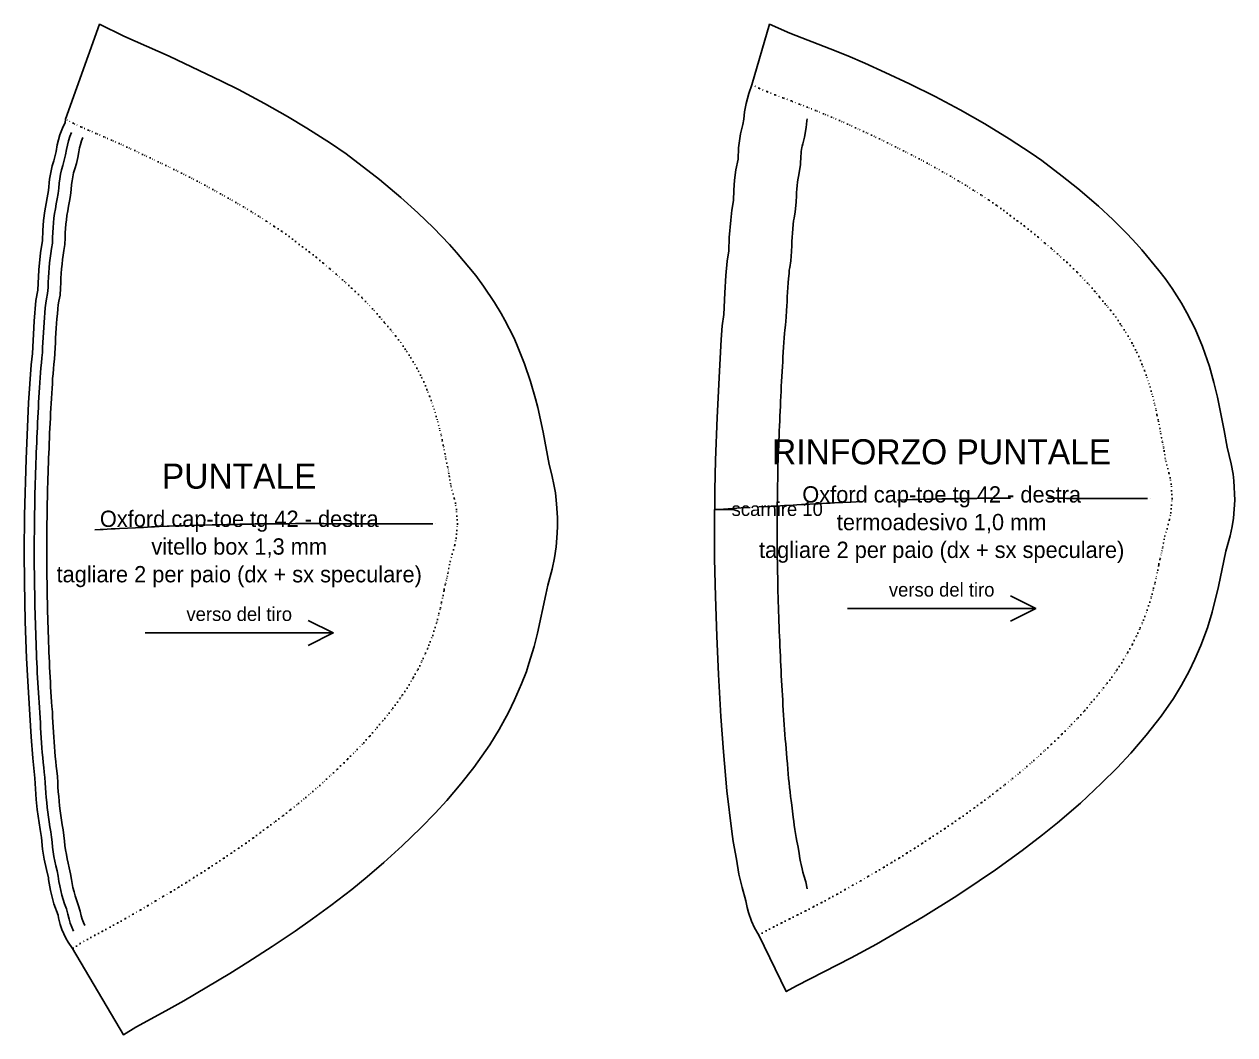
# Model space of a CAD drawing. Header units: millimetres. Extents: x -5 to 886, y -548 to 0.
# Drawn here: x 353.5 to 546.6, y -161.2 to 0 of the extents above; entities that cross this region are included whole.
import ezdxf
from ezdxf.enums import TextEntityAlignment as Align

# ---------------------------------------------------------------- set-up
doc = ezdxf.new("R2010")
doc.units = ezdxf.units.MM
for name, pattern in [('CENTER', [5.08, 3.175, -0.635, 0.635, -0.635]), ('DASHDOT', [3.556, 2.54, -0.508, 0, -0.508]), ('DASHED', [1.524, 1.27, -0.254]), ('DOT', [0.508, 0, -0.508])]:
    doc.linetypes.add(name, pattern=pattern)
for name, color, linetype in [('ASSE', 6, 'CENTER'), ('CUCITURA', 1, 'DASHED'), ('MONTAGGIO', 5, 'DOT'), ('SCARNITURA', 8, 'DASHDOT'), ('TACCHE', 7, 'CONTINUOUS'), ('TAGLIO', 7, 'CONTINUOUS'), ('TESTO', 7, 'CONTINUOUS')]:
    doc.layers.add(name, color=color, linetype=linetype)

msp = doc.modelspace()

# ---------------------------------------------------------------- linework, layer by layer
at = {"layer": 'ASSE'}
for points in [[(463.62, -77.42), (463.65, -77.42), (463.65, -77.42), (463.65, -77.42), (463.65, -77.42), (465.08, -77.33), (465.08, -77.33), (466.49, -77.25), (466.49, -77.25), (467.9, -77.17), (467.9, -77.17), (469.3, -77.09)], [(470.69, -77.01), (470.69, -77.01), (472.07, -76.94), (472.07, -76.94), (472.88, -76.89), (473.44, -76.86), (473.44, -76.86), (474.8, -76.78), (474.8, -76.78), (476.16, -76.71)], [(476.16, -76.71), (476.73, -76.68), (477.5, -76.63), (477.5, -76.63), (478.22, -76.59), (478.84, -76.56), (478.84, -76.56), (479.71, -76.51), (480.16, -76.49), (480.16, -76.49), (481.47, -76.42), (481.47, -76.42), (482.07, -76.39), (482.77, -76.35), (482.77, -76.35), (484.07, -76.29), (484.07, -76.29), (485.35, -76.22), (485.35, -76.22), (486.23, -76.18), (486.62, -76.16)], [(492.81, -75.92), (492.81, -75.92), (494.01, -75.88), (494.01, -75.88), (495.21, -75.84), (495.21, -75.84), (496, -75.82), (496.39, -75.81), (496.39, -75.81), (497.56, -75.78), (497.56, -75.78), (498.26, -75.76), (498.72, -75.75), (498.72, -75.75), (499.87, -75.73), (499.87, -75.73), (500.1, -75.72), (501, -75.7), (501, -75.7), (501.92, -75.69), (502.13, -75.68), (502.13, -75.68)], [(502.13, -75.68), (503.25, -75.66), (503.25, -75.66), (504.01, -75.65), (504.36, -75.65), (504.36, -75.65), (504.81, -75.64), (505.46, -75.63), (505.46, -75.63), (506.55, -75.62), (506.55, -75.62), (507.14, -75.61), (507.64, -75.61), (507.64, -75.61), (508.71, -75.6), (508.71, -75.6), (509.78, -75.6), (509.78, -75.6), (510.84, -75.59)], [(516.71, -75.61), (517.07, -75.61), (517.07, -75.61), (518.13, -75.62), (518.13, -75.62), (518.34, -75.62), (519.21, -75.62), (519.21, -75.62), (519.74, -75.63), (520.31, -75.63), (520.31, -75.63), (521.43, -75.64), (521.43, -75.64), (522.59, -75.64), (522.59, -75.64), (523.13, -75.65), (523.78, -75.65), (523.78, -75.65), (524.31, -75.65), (525.02, -75.65), (525.02, -75.65), (525.78, -75.65), (526.34, -75.66)], [(526.34, -75.66), (526.34, -75.66), (527.46, -75.65), (527.79, -75.65), (527.79, -75.65), (529.51, -75.65), (533.15, -75.64), (533.15, -75.64), (533.15, -75.64), (533.15, -75.64), (533.15, -75.64), (533.15, -75.64), (533.15, -75.64), (533.15, -75.64), (533.15, -75.64), (533.15, -75.64), (533.15, -75.64), (533.15, -75.64)], [(364.79, -80.66), (365.66, -80.62), (366.11, -80.59), (366.11, -80.59), (367.43, -80.52), (367.43, -80.52), (368.03, -80.49), (368.73, -80.45), (368.73, -80.45), (370.02, -80.38), (370.02, -80.38), (371.31, -80.32), (371.31, -80.32), (372.19, -80.28), (372.58, -80.26), (372.58, -80.26), (373.22, -80.23), (373.84, -80.2), (373.84, -80.2), (374.33, -80.18), (375.09, -80.14)], [(375.09, -80.14), (375.09, -80.14), (376.33, -80.09), (376.33, -80.09), (376.67, -80.08), (377.56, -80.04), (377.56, -80.04), (378.47, -80.01), (378.78, -80), (378.78, -80), (379.98, -79.96), (379.98, -79.96), (381.18, -79.93), (381.18, -79.93), (381.97, -79.9), (382.36, -79.89), (382.36, -79.89), (383.53, -79.86), (383.53, -79.86), (384.24, -79.84), (384.7, -79.83), (384.7, -79.83), (385.85, -79.8), (385.85, -79.8), (386.08, -79.8), (386.99, -79.78), (386.99, -79.78), (387.91, -79.76), (388.12, -79.76), (388.12, -79.76), (389.24, -79.74), (389.24, -79.74), (390, -79.73), (390.35, -79.72), (390.35, -79.72), (390.8, -79.71), (391.45, -79.71), (391.45, -79.71), (392.54, -79.69), (392.54, -79.69), (393.13, -79.69), (393.63, -79.68), (393.63, -79.68), (394.7, -79.67), (394.7, -79.67), (395.77, -79.67), (395.77, -79.67), (396.83, -79.66), (396.83, -79.66), (397.88, -79.66), (397.88, -79.66), (398.93, -79.66), (398.93, -79.66), (399.25, -79.66), (399.97, -79.66), (399.97, -79.66), (400.78, -79.66), (401, -79.66), (401, -79.66), (401.35, -79.66), (402.03, -79.67), (402.03, -79.67), (402.72, -79.67), (403.08, -79.67), (403.08, -79.67), (404.14, -79.68), (404.14, -79.68), (404.35, -79.68), (405.22, -79.68), (405.22, -79.68), (405.74, -79.69), (406.32, -79.69), (406.32, -79.69), (407.44, -79.69), (407.44, -79.69), (408.6, -79.7), (408.6, -79.7), (409.14, -79.7), (409.79, -79.7), (409.79, -79.7), (410.32, -79.7), (411.04, -79.7), (411.04, -79.7), (411.8, -79.7), (412.36, -79.7), (412.36, -79.7), (413.48, -79.7), (413.8, -79.7), (413.8, -79.7), (415.53, -79.69), (419.17, -79.68), (419.17, -79.68)]]:
    msp.add_lwpolyline(points, dxfattribs=at)
at = {"layer": 'CUCITURA'}
for points in [[(361.06, -17.28), (360.81, -17.93), (360.59, -18.61), (360.42, -19.28), (360.29, -20.01), (360.14, -20.84), (359.94, -21.7), (359.71, -22.52), (359.48, -23.23), (359.34, -23.93), (359.2, -24.66), (359.11, -25.36), (359.05, -26.16), (358.94, -27.02), (358.81, -27.87), (358.65, -28.67), (358.51, -29.43), (358.38, -30.19), (358.28, -30.94), (358.2, -31.69), (358.14, -32.44), (358.1, -33.2), (358.08, -34), (358.03, -34.92), (357.89, -35.78), (357.77, -36.55), (357.67, -37.31), (357.58, -38.08), (357.51, -38.85), (357.45, -39.61), (357.41, -40.39), (357.37, -41.17), (357.35, -41.99), (357.28, -42.93), (357.11, -43.8), (356.98, -44.5), (356.91, -45.23), (356.83, -46.02), (356.77, -46.81), (356.7, -47.59), (356.65, -48.38), (356.6, -49.17), (356.56, -49.96), (356.52, -50.75), (356.48, -51.55), (356.44, -52.38), (356.37, -53.23), (356.29, -54.04), (356.21, -54.81), (356.15, -55.59), (356.09, -56.38), (356.03, -57.18), (355.98, -57.97), (355.94, -58.76), (355.89, -59.56), (355.84, -60.36), (355.8, -61.15), (355.76, -61.95), (355.72, -62.75), (355.68, -63.55), (355.64, -64.34), (355.61, -65.14), (355.57, -65.94), (355.54, -66.74), (355.5, -67.54), (355.47, -68.34), (355.44, -69.14), (355.41, -69.94), (355.38, -70.73), (355.36, -71.53), (355.33, -72.33), (355.3, -73.13), (355.28, -73.92), (355.26, -74.72), (355.24, -75.52), (355.22, -76.32), (355.21, -77.12), (355.2, -77.92), (355.18, -78.71), (355.17, -79.51), (355.16, -80.31), (355.16, -81.11), (355.15, -81.9), (355.15, -82.7), (355.14, -83.5), (355.14, -84.3), (355.15, -85.09), (355.15, -85.9), (355.15, -86.7), (355.16, -87.49), (355.17, -88.29), (355.18, -89.09), (355.19, -89.88), (355.21, -90.68), (355.22, -91.48), (355.24, -92.28), (355.26, -93.08), (355.28, -93.88), (355.3, -94.67), (355.32, -95.47), (355.35, -96.27), (355.37, -97.07), (355.4, -97.87), (355.43, -98.67), (355.46, -99.47), (355.49, -100.26), (355.52, -101.06), (355.56, -101.85), (355.6, -102.65), (355.63, -103.45), (355.67, -104.25), (355.71, -105.04), (355.76, -105.84), (355.8, -106.63), (355.85, -107.43), (355.91, -108.21), (355.97, -109), (356.04, -109.82), (356.08, -110.65), (356.12, -111.45), (356.16, -112.23), (356.21, -113.04), (356.25, -113.83), (356.31, -114.62), (356.36, -115.41), (356.43, -116.19), (356.5, -116.98), (356.57, -117.77), (356.65, -118.55), (356.74, -119.33), (356.84, -120.18), (356.88, -121.03), (356.92, -121.81), (356.99, -122.59), (357.05, -123.37), (357.13, -124.15), (357.2, -124.93), (357.3, -125.7), (357.4, -126.48), (357.51, -127.25), (357.63, -128.02), (357.77, -128.82), (357.9, -129.67), (357.98, -130.5), (358.05, -131.25), (358.17, -132), (358.29, -132.76), (358.44, -133.51), (358.59, -134.26), (358.78, -135.02), (358.98, -135.88), (359.09, -136.73), (359.21, -137.45), (359.36, -138.17), (359.55, -138.91), (359.74, -139.63), (359.97, -140.32), (360.26, -141.09), (360.52, -141.96), (360.69, -142.74), (360.89, -143.4), (361.13, -144.05), (361.41, -144.68)], [(362.9, -18.07), (362.7, -18.6), (362.51, -19.17), (362.37, -19.71), (362.26, -20.36), (362.1, -21.25), (361.87, -22.2), (361.62, -23.09), (361.42, -23.73), (361.31, -24.32), (361.17, -24.98), (361.1, -25.57), (361.04, -26.36), (360.92, -27.3), (360.78, -28.22), (360.61, -29.04), (360.48, -29.77), (360.36, -30.49), (360.27, -31.19), (360.19, -31.87), (360.14, -32.57), (360.1, -33.27), (360.08, -34.08), (360.01, -35.14), (359.86, -36.1), (359.75, -36.83), (359.65, -37.55), (359.57, -38.29), (359.5, -39.02), (359.44, -39.75), (359.4, -40.49), (359.37, -41.24), (359.35, -42.08), (359.26, -43.2), (359.07, -44.18), (358.96, -44.78), (358.9, -45.42), (358.83, -46.2), (358.76, -46.98), (358.7, -47.74), (358.65, -48.51), (358.6, -49.29), (358.55, -50.06), (358.52, -50.84), (358.48, -51.64), (358.44, -52.51), (358.37, -53.42), (358.28, -54.24), (358.2, -54.99), (358.14, -55.75), (358.08, -56.53), (358.03, -57.31), (357.98, -58.09), (357.93, -58.87), (357.89, -59.68), (357.84, -60.48), (357.79, -61.26), (357.75, -62.05), (357.71, -62.85), (357.68, -63.64), (357.64, -64.43), (357.6, -65.23), (357.57, -66.03), (357.53, -66.83), (357.5, -67.62), (357.47, -68.42), (357.44, -69.22), (357.41, -70.01), (357.38, -70.8), (357.36, -71.59), (357.33, -72.4), (357.3, -73.19), (357.28, -73.97), (357.26, -74.77), (357.24, -75.57), (357.22, -76.36), (357.21, -77.15), (357.19, -77.95), (357.18, -78.74), (357.17, -79.53), (357.16, -80.33), (357.16, -81.12), (357.15, -81.92), (357.15, -82.71), (357.14, -83.51), (357.14, -84.29), (357.15, -85.08), (357.15, -85.89), (357.15, -86.68), (357.16, -87.47), (357.17, -88.27), (357.18, -89.06), (357.19, -89.85), (357.21, -90.64), (357.22, -91.44), (357.24, -92.24), (357.26, -93.04), (357.28, -93.82), (357.3, -94.62), (357.32, -95.41), (357.34, -96.21), (357.37, -97), (357.4, -97.79), (357.43, -98.6), (357.45, -99.39), (357.49, -100.18), (357.52, -100.97), (357.56, -101.76), (357.59, -102.56), (357.63, -103.36), (357.67, -104.15), (357.71, -104.93), (357.75, -105.72), (357.8, -106.51), (357.85, -107.3), (357.9, -108.07), (357.96, -108.83), (358.03, -109.68), (358.08, -110.55), (358.11, -111.35), (358.16, -112.12), (358.21, -112.92), (358.25, -113.7), (358.31, -114.47), (358.36, -115.25), (358.43, -116.02), (358.49, -116.81), (358.56, -117.58), (358.64, -118.33), (358.73, -119.1), (358.83, -120.02), (358.88, -120.93), (358.92, -121.67), (358.98, -122.43), (359.04, -123.19), (359.12, -123.95), (359.19, -124.7), (359.29, -125.45), (359.38, -126.21), (359.49, -126.95), (359.61, -127.69), (359.75, -128.5), (359.88, -129.43), (359.97, -130.31), (360.04, -130.99), (360.15, -131.69), (360.26, -132.42), (360.4, -133.11), (360.55, -133.82), (360.72, -134.55), (360.95, -135.53), (361.07, -136.44), (361.18, -137.08), (361.31, -137.72), (361.49, -138.4), (361.66, -139.06), (361.86, -139.65), (362.16, -140.46), (362.45, -141.46), (362.63, -142.24), (362.78, -142.77), (362.98, -143.28), (363.2, -143.78)]]:
    msp.add_lwpolyline(points, dxfattribs=at)
at = {"layer": 'MONTAGGIO'}
for points in [[(470.69, -145.3), (471.82, -144.64), (471.86, -144.61), (473.03, -144.01), (473.09, -143.98), (474.27, -143.38), (474.35, -143.34), (475.51, -142.75), (475.62, -142.7), (476.77, -142.11), (476.89, -142.05), (478.04, -141.48), (478.17, -141.41), (479.32, -140.83), (479.45, -140.76), (480.58, -140.17), (480.72, -140.1), (481.84, -139.51), (481.98, -139.43), (483.08, -138.83), (483.24, -138.75), (484.31, -138.15), (484.48, -138.05), (485.52, -137.46), (485.71, -137.35), (486.74, -136.75), (486.95, -136.63), (487.97, -136.04), (488.18, -135.91), (489.23, -135.3), (489.42, -135.19), (490.48, -134.57), (490.66, -134.46), (491.73, -133.82), (491.89, -133.71), (492.97, -133.06), (493.13, -132.96), (494.21, -132.29), (494.36, -132.2), (495.44, -131.52), (495.57, -131.43), (496.67, -130.73), (496.79, -130.65), (497.88, -129.94), (498, -129.86), (499.08, -129.15), (499.2, -129.07), (500.29, -128.35), (500.4, -128.27), (501.48, -127.54), (501.58, -127.47), (502.67, -126.72), (502.76, -126.66), (503.85, -125.89), (503.93, -125.83), (505.03, -125.03), (505.09, -124.98), (506.22, -124.15), (506.25, -124.13), (506.75, -123.76), (507.46, -123.21), (507.52, -123.17), (508.59, -122.35), (508.75, -122.24), (509.74, -121.47), (509.96, -121.3), (510.86, -120.58), (511.15, -120.34), (511.99, -119.66), (512.32, -119.37), (513.1, -118.73), (513.46, -118.41), (514.19, -117.77), (514.57, -117.43), (515.27, -116.81), (515.66, -116.44), (516.33, -115.82), (516.77, -115.41), (517.39, -114.83), (517.92, -114.34), (518.47, -113.81), (519.09, -113.21), (519.53, -112.78), (520.23, -112.06), (520.58, -111.71), (521.37, -110.88), (521.62, -110.62), (522.53, -109.63), (522.66, -109.49), (523.47, -108.53), (523.71, -108.23), (523.77, -108.16), (524.69, -107.09), (524.99, -106.72), (525.68, -105.88), (526.27, -105.11), (526.65, -104.63), (527.45, -103.48), (527.66, -103.19), (527.83, -102.94), (528.57, -101.87), (529.4, -100.45), (529.48, -100.31), (529.56, -100.16), (530.3, -98.87), (530.91, -97.59), (531.13, -97.14), (531.52, -96.28), (531.85, -95.55), (532.04, -95.04), (532.65, -93.47), (532.85, -92.77), (533.29, -91.39), (533.41, -90.9), (533.66, -89.98), (533.8, -89.37), (533.88, -89.04), (534.08, -88.17), (534.22, -87.58), (534.32, -87.11), (534.47, -86.33), (534.5, -86.14), (534.51, -86.08), (534.67, -85.39), (534.72, -85.2), (534.83, -84.72), (534.9, -84.4), (534.97, -84.06), (535.07, -83.64), (535.11, -83.43), (535.2, -82.91), (535.23, -82.79), (535.33, -82.24), (535.33, -82.19), (535.4, -81.79), (535.45, -81.64), (535.45, -81.64), (535.61, -81.1), (535.62, -81.07), (535.78, -80.51), (535.79, -80.47), (535.97, -79.85), (535.98, -79.81), (536.17, -79.08), (536.18, -79.02), (536.38, -78.07), (536.41, -77.92), (536.6, -75.79), (536.6, -75.63), (536.47, -73.45), (536.46, -73.38), (536.29, -72.4), (536.28, -72.35), (536.12, -71.62), (536.1, -71.57), (535.94, -70.95), (535.94, -70.92), (535.79, -70.37), (535.78, -70.34), (535.64, -69.82), (535.63, -69.8), (535.57, -69.56), (535.52, -69.28), (535.52, -69.25), (535.44, -68.76), (535.42, -68.66), (535.36, -68.22), (535.33, -68.06), (535.27, -67.68), (535.22, -67.45), (535.17, -67.12), (535.09, -66.79), (535.06, -66.55), (534.95, -66.11), (534.93, -65.96), (534.8, -65.39), (534.79, -65.34), (534.73, -65.04), (534.68, -64.61), (534.64, -64.46), (534.54, -63.88), (534.44, -63.44), (534.38, -63.1), (534.19, -62.27), (534.19, -62.27), (534.19, -62.26), (534.02, -61.39), (533.86, -60.82), (533.79, -60.49), (533.67, -60), (533.54, -59.44), (533.41, -59.04), (533.26, -58.51), (533.09, -57.91), (532.94, -57.4), (532.76, -56.91), (532.61, -56.42), (532.46, -55.99), (532.21, -55.26), (531.85, -54.4), (531.81, -54.29), (531.78, -54.22), (531.29, -53.01), (530.96, -52.34), (530.76, -51.93), (530.43, -51.31), (530.27, -50.98), (530.18, -50.81), (529.62, -49.77), (529.22, -49.13), (528.98, -48.74), (528.54, -48.1), (528.4, -47.87), (528.33, -47.77), (527.61, -46.71), (527.26, -46.25), (526.8, -45.64), (526.19, -44.91), (525.95, -44.62), (525.13, -43.66), (525.1, -43.62), (524.98, -43.46), (524.37, -42.72), (524.25, -42.57), (523.38, -41.57), (523.11, -41.3), (522.39, -40.53), (522.01, -40.14), (521.39, -39.5), (520.9, -39.04), (520.37, -38.51), (519.79, -37.98), (519.35, -37.56), (518.67, -36.96), (518.32, -36.63), (517.55, -35.97), (517.3, -35.74), (516.45, -35.02), (516.26, -34.85), (515.35, -34.08), (515.19, -33.94), (514.25, -33.16), (514.11, -33.05), (513.12, -32.26), (513.02, -32.18), (511.98, -31.39), (511.92, -31.34), (510.82, -30.54), (510.82, -30.54), (510.79, -30.52), (509.83, -29.76), (509.78, -29.73), (508.65, -28.93), (508.54, -28.85), (507.49, -28.14), (507.31, -28.03), (506.34, -27.39), (506.1, -27.24), (505.18, -26.64), (504.89, -26.46), (504, -25.89), (503.68, -25.7), (502.8, -25.16), (502.46, -24.96), (501.6, -24.44), (501.24, -24.24), (500.38, -23.75), (500.01, -23.54), (499.15, -23.05), (498.77, -22.85), (497.92, -22.37), (497.53, -22.16), (496.67, -21.7), (496.27, -21.49), (495.43, -21.04), (495.02, -20.83), (494.18, -20.39), (493.76, -20.18), (492.92, -19.76), (492.49, -19.55), (491.66, -19.13), (491.22, -18.92), (490.39, -18.52), (489.95, -18.31), (489.12, -17.91), (488.68, -17.7), (487.84, -17.31), (487.4, -17.11), (486.56, -16.72), (486.13, -16.53), (485.27, -16.13), (484.85, -15.94), (483.98, -15.55), (483.58, -15.37), (482.67, -14.98), (482.3, -14.82), (481.36, -14.43), (481.01, -14.28), (480.05, -13.89), (479.72, -13.75), (478.74, -13.36), (478.43, -13.24), (477.44, -12.85), (477.13, -12.73), (476.11, -12.35), (475.83, -12.23), (474.79, -11.84), (474.52, -11.73), (473.48, -11.33), (473.23, -11.24), (472.17, -10.82), (471.95, -10.74), (470.89, -10.3), (470.71, -10.22), (469.68, -9.71), (469.56, -9.66)], [(361.26, -147.42), (361.28, -147.41), (361.35, -147.37), (362.39, -146.7), (362.48, -146.65), (363.52, -146.04), (363.63, -145.98), (364.71, -145.4), (364.83, -145.33), (365.92, -144.75), (366.05, -144.68), (367.13, -144.09), (367.27, -144.02), (368.35, -143.42), (368.48, -143.35), (369.55, -142.75), (369.71, -142.66), (370.75, -142.06), (370.91, -141.97), (371.93, -141.38), (372.12, -141.26), (373.12, -140.67), (373.33, -140.55), (374.33, -139.96), (374.53, -139.83), (375.56, -139.23), (375.75, -139.11), (376.79, -138.49), (376.97, -138.38), (378.02, -137.74), (378.18, -137.64), (379.25, -136.99), (379.4, -136.89), (380.47, -136.22), (380.61, -136.13), (381.68, -135.45), (381.82, -135.36), (382.89, -134.67), (383.02, -134.59), (384.09, -133.88), (384.22, -133.8), (385.29, -133.09), (385.41, -133.01), (386.48, -132.29), (386.59, -132.22), (387.66, -131.49), (387.76, -131.42), (388.84, -130.67), (388.93, -130.61), (390.01, -129.84), (390.09, -129.78), (391.18, -128.99), (391.24, -128.94), (392.36, -128.11), (392.39, -128.09), (392.89, -127.72), (393.59, -127.17), (393.65, -127.13), (394.72, -126.32), (394.87, -126.21), (395.86, -125.44), (396.08, -125.27), (396.98, -124.55), (397.26, -124.32), (398.1, -123.63), (398.43, -123.35), (399.2, -122.7), (399.56, -122.38), (400.29, -121.75), (400.67, -121.41), (401.36, -120.79), (401.75, -120.42), (402.42, -119.8), (402.85, -119.4), (403.48, -118.82), (404, -118.32), (404.55, -117.8), (405.16, -117.2), (405.6, -116.77), (406.3, -116.06), (406.65, -115.71), (407.44, -114.88), (407.69, -114.61), (408.59, -113.63), (408.72, -113.49), (409.53, -112.53), (409.77, -112.24), (409.83, -112.17), (410.75, -111.1), (411.05, -110.73), (411.73, -109.89), (412.32, -109.12), (412.71, -108.64), (413.5, -107.5), (413.71, -107.21), (413.88, -106.96), (414.62, -105.89), (415.44, -104.47), (415.53, -104.33), (415.61, -104.18), (416.35, -102.89), (416.96, -101.61), (417.17, -101.16), (417.56, -100.3), (417.89, -99.58), (418.08, -99.07), (418.69, -97.5), (418.89, -96.8), (419.32, -95.42), (419.44, -94.93), (419.69, -94.01), (419.84, -93.41), (419.91, -93.08), (420.11, -92.21), (420.25, -91.61), (420.35, -91.14), (420.5, -90.36), (420.53, -90.17), (420.54, -90.12), (420.7, -89.43), (420.74, -89.23), (420.86, -88.75), (420.92, -88.43), (421, -88.1), (421.09, -87.68), (421.14, -87.47), (421.23, -86.95), (421.25, -86.83), (421.35, -86.27), (421.35, -86.22), (421.43, -85.83), (421.47, -85.68), (421.47, -85.68), (421.63, -85.14), (421.64, -85.11), (421.8, -84.55), (421.81, -84.51), (421.99, -83.88), (422, -83.85), (422.19, -83.12), (422.2, -83.06), (422.4, -82.11), (422.43, -81.96), (422.62, -79.83), (422.62, -79.67), (422.48, -77.48), (422.47, -77.41), (422.3, -76.44), (422.3, -76.39), (422.13, -75.65), (422.12, -75.61), (421.95, -74.98), (421.95, -74.96), (421.8, -74.4), (421.79, -74.38), (421.64, -73.86), (421.64, -73.84), (421.58, -73.6), (421.53, -73.31), (421.52, -73.29), (421.45, -72.79), (421.43, -72.7), (421.37, -72.26), (421.33, -72.1), (421.28, -71.71), (421.22, -71.48), (421.18, -71.16), (421.1, -70.83), (421.06, -70.59), (420.96, -70.15), (420.93, -70), (420.8, -69.43), (420.79, -69.38), (420.73, -69.08), (420.67, -68.65), (420.64, -68.5), (420.54, -67.92), (420.44, -67.48), (420.37, -67.14), (420.18, -66.31), (420.18, -66.31), (420.18, -66.3), (420.01, -65.43), (419.85, -64.86), (419.78, -64.53), (419.66, -64.04), (419.53, -63.49), (419.4, -63.09), (419.25, -62.55), (419.08, -61.96), (418.93, -61.45), (418.75, -60.96), (418.59, -60.47), (418.44, -60.04), (418.19, -59.31), (417.83, -58.45), (417.79, -58.34), (417.76, -58.27), (417.27, -57.07), (416.94, -56.4), (416.74, -55.99), (416.41, -55.37), (416.24, -55.04), (416.16, -54.87), (415.59, -53.84), (415.19, -53.2), (414.95, -52.81), (414.51, -52.17), (414.37, -51.94), (414.3, -51.84), (413.59, -50.78), (413.23, -50.33), (412.77, -49.72), (412.16, -48.99), (411.93, -48.7), (411.11, -47.74), (411.07, -47.7), (410.95, -47.55), (410.34, -46.81), (410.22, -46.66), (409.35, -45.67), (409.09, -45.39), (408.36, -44.62), (407.98, -44.24), (407.36, -43.61), (406.87, -43.14), (406.34, -42.62), (405.76, -42.09), (405.32, -41.67), (404.65, -41.08), (404.3, -40.75), (403.53, -40.09), (403.28, -39.86), (402.43, -39.14), (402.24, -38.98), (401.33, -38.21), (401.18, -38.07), (400.23, -37.29), (400.1, -37.18), (399.11, -36.41), (399.01, -36.32), (397.97, -35.54), (397.91, -35.49), (396.81, -34.7), (396.81, -34.7), (396.78, -34.68), (395.84, -33.9), (395.79, -33.86), (394.66, -33.08), (394.55, -33), (393.5, -32.3), (393.33, -32.19), (392.36, -31.55), (392.12, -31.4), (391.2, -30.81), (390.92, -30.63), (390.03, -30.07), (389.71, -29.88), (388.84, -29.34), (388.5, -29.14), (387.64, -28.63), (387.29, -28.43), (386.44, -27.94), (386.07, -27.73), (385.22, -27.25), (384.84, -27.05), (384, -26.58), (383.61, -26.37), (382.77, -25.91), (382.37, -25.7), (381.54, -25.26), (381.13, -25.04), (380.31, -24.61), (379.89, -24.4), (379.06, -23.98), (378.64, -23.77), (377.82, -23.35), (377.38, -23.15), (376.57, -22.74), (376.14, -22.53), (375.33, -22.14), (374.89, -21.93), (374.08, -21.55), (373.64, -21.34), (372.83, -20.95), (372.4, -20.76), (371.57, -20.36), (371.16, -20.17), (370.31, -19.78), (369.92, -19.6), (369.04, -19.2), (368.69, -19.04), (367.79, -18.65), (367.44, -18.49), (366.53, -18.09), (366.22, -17.95), (365.29, -17.55), (364.98, -17.42), (364.05, -17.02), (363.76, -16.89), (362.82, -16.49), (362.55, -16.36), (361.62, -15.92), (361.37, -15.8), (360.46, -15.32), (360.23, -15.19), (360.14, -15.17)]]:
    msp.add_lwpolyline(points, dxfattribs=at)
at = {"layer": 'SCARNITURA'}
msp.add_lwpolyline([(478.38, -15.1), (478.34, -15.4), (478.23, -16.47), (477.96, -18), (477.69, -19.1), (477.59, -19.46), (477.56, -19.69), (477.47, -20.31), (477.43, -20.64), (477.42, -21.04), (477.34, -22.4), (477.1, -24.04), (476.93, -24.81), (476.88, -25.17), (476.81, -25.73), (476.75, -26.32), (476.7, -26.83), (476.68, -27.34), (476.64, -28.39), (476.49, -29.95), (476.31, -30.94), (476.25, -31.37), (476.19, -31.96), (476.12, -32.66), (476.06, -33.33), (476.01, -33.99), (475.97, -34.64), (475.95, -35.29), (475.91, -36.28), (475.79, -37.75), (475.62, -38.82), (475.56, -39.23), (475.51, -39.78), (475.45, -40.54), (475.39, -41.27), (475.33, -41.98), (475.28, -42.74), (475.23, -43.49), (475.19, -44.22), (475.16, -44.95), (475.13, -45.68), (475.08, -46.75), (474.96, -48), (474.86, -48.83), (474.8, -49.34), (474.76, -50.01), (474.7, -50.79), (474.65, -51.52), (474.6, -52.3), (474.55, -53.09), (474.5, -53.85), (474.46, -54.62), (474.41, -55.42), (474.37, -56.2), (474.32, -56.99), (474.28, -57.75), (474.25, -58.54), (474.21, -59.36), (474.17, -60.13), (474.13, -60.94), (474.09, -61.73), (474.05, -62.5), (474.02, -63.28), (473.99, -64.07), (473.95, -64.89), (473.92, -65.67), (473.89, -66.44), (473.86, -67.21), (473.83, -67.98), (473.8, -68.79), (473.78, -69.58), (473.75, -70.34), (473.73, -71.12), (473.71, -71.86), (473.7, -72.64), (473.68, -73.46), (473.66, -74.21), (473.66, -74.97), (473.65, -75.78), (473.64, -76.58), (473.63, -77.34), (473.62, -78.09), (473.62, -78.88), (473.62, -79.68), (473.61, -80.45), (473.62, -81.22), (473.62, -82.02), (473.62, -82.79), (473.63, -83.56), (473.63, -84.37), (473.64, -85.13), (473.65, -85.89), (473.66, -86.66), (473.68, -87.44), (473.7, -88.24), (473.72, -89.04), (473.73, -89.82), (473.75, -90.57), (473.78, -91.36), (473.8, -92.18), (473.82, -92.95), (473.84, -93.72), (473.87, -94.5), (473.9, -95.28), (473.93, -96.07), (473.96, -96.85), (473.99, -97.62), (474.03, -98.43), (474.06, -99.22), (474.09, -100), (474.13, -100.79), (474.16, -101.55), (474.21, -102.36), (474.24, -103.14), (474.28, -103.9), (474.33, -104.71), (474.37, -105.51), (474.41, -106.28), (474.46, -107.04), (474.5, -107.83), (474.55, -108.63), (474.6, -109.44), (474.65, -110.19), (474.7, -110.97), (474.75, -111.76), (474.81, -112.52), (474.86, -113.29), (474.92, -114.03), (474.98, -114.81), (475.05, -115.57), (475.11, -116.3), (475.18, -117.07), (475.27, -117.96), (475.33, -118.85), (475.39, -119.59), (475.45, -120.3), (475.52, -121.03), (475.59, -121.73), (475.68, -122.45), (475.76, -123.17), (475.85, -123.85), (475.95, -124.57), (476.09, -125.55), (476.19, -126.51), (476.26, -127.18), (476.34, -127.78), (476.43, -128.44), (476.53, -129.07), (476.65, -129.71), (476.76, -130.31), (476.96, -131.25), (477.13, -132.3), (477.25, -133.07), (477.34, -133.6), (477.44, -134.06), (477.6, -134.75), (477.72, -135.27), (477.86, -135.77), (478.17, -136.82), (478.43, -137.93)], dxfattribs=at)
at = {"layer": 'TACCHE'}
msp.add_lwpolyline([(463.62, -77.42), (466.62, -77.45)], dxfattribs=at)
at = {"layer": 'TAGLIO'}
for points in [[(356.08, -128.44), (355.63, -125.27), (355.46, -123.67), (355.24, -120.26), (354.9, -117.08), (354.64, -113.67), (354.46, -110.18), (354.1, -104.81), (353.92, -101.1), (353.71, -95.28), (353.58, -89.01), (353.54, -84.29), (353.59, -78.33), (353.83, -69.38), (354.24, -60.4), (354.64, -54.34), (354.84, -52.55), (355.11, -47.39), (355.41, -44.09), (355.74, -42.44), (355.87, -39.2), (356.16, -36.48), (356.48, -34.5), (356.5, -32.91), (356.62, -31.33), (356.82, -29.76), (357.4, -26.5), (357.56, -24.72), (357.98, -22.6), (358.27, -21.79), (358.62, -20.33), (358.79, -19.23), (359.22, -17.63), (359.73, -16.32), (360.05, -15.71), (360.14, -15.17), (365.55, 0), (369.41, -1.9), (376.64, -5.08), (385.01, -9.06), (387.74, -10.44), (391.85, -12.63), (395.55, -14.72), (398.61, -16.56), (402.4, -19), (404.89, -20.7), (410.21, -24.79), (413.62, -27.65), (416.34, -30.07), (418.84, -32.46), (421.39, -35.13), (422.5, -36.4), (425.54, -40.08), (426.81, -41.78), (428.56, -44.39), (429.63, -46.17), (430.2, -47.2), (431.62, -50), (432.06, -50.96), (433.34, -54.16), (434.29, -56.97), (435.09, -59.75), (435.43, -61.15), (436.28, -65.05), (437.24, -70.22), (437.67, -71.87), (438.07, -73.7), (438.25, -74.76), (438.45, -76.5), (438.59, -78.68), (438.61, -80.08), (438.56, -81.21), (438.37, -83.34), (438.12, -85.11), (437.73, -86.92), (437.03, -89.47), (436.75, -90.96), (435.39, -97.15), (434.86, -99.26), (434.04, -102), (433.62, -103.24), (432.86, -105.22), (431.75, -107.75), (430.79, -109.78), (429.29, -112.49), (427.8, -114.96), (425.24, -118.58), (423.18, -121.18), (420.94, -123.81), (419.08, -125.85), (416.82, -128.18), (413.82, -131.06), (410.89, -133.73), (408.22, -136.03), (405.77, -138), (402.44, -140.56), (399.53, -142.7), (396.73, -144.67), (393.07, -147.13), (389.21, -149.63), (386.34, -151.41), (379, -155.78), (376.13, -157.4), (371.36, -159.99), (369.35, -161.2), (361.26, -147.42), (360.56, -146.41), (360.18, -145.78), (359.56, -144.43), (359.26, -143.61), (358.99, -142.53), (358.94, -142.11), (358.27, -140.29), (357.72, -138.19), (357.41, -136.43), (357.41, -136.14), (357.08, -134.85), (356.73, -133.17), (356.48, -131.59), (356.31, -129.71), (356.08, -128.44)], [(470.69, -145.3), (470.01, -144.12), (469.53, -143.05), (469.06, -141.69), (468.84, -140.87), (468.63, -139.81), (468.02, -137.72), (467.53, -135.56), (467.15, -133.17), (466.61, -130.39), (466.37, -128.76), (465.59, -122.28), (465.05, -116.07), (464.64, -110.43), (464.26, -103.75), (463.98, -97.61), (463.77, -91.31), (463.64, -85.28), (463.61, -80.46), (463.66, -74.32), (463.77, -69.55), (464.03, -62.75), (464.4, -55.37), (464.71, -50.27), (464.87, -48.1), (465.1, -46.32), (465.26, -42.84), (465.45, -40.09), (465.65, -37.79), (465.92, -36.16), (465.99, -34.03), (466.21, -31.28), (466.38, -29.68), (466.65, -28.1), (466.7, -26.48), (466.84, -24.86), (467.05, -23.22), (467.39, -21.53), (467.47, -19.7), (467.77, -17.51), (468.16, -16), (468.32, -15.14), (468.43, -14), (468.67, -12.66), (469.09, -11.04), (469.56, -9.66), (472.42, 0), (475.64, -1.44), (482.06, -3.92), (484.9, -5.07), (487.62, -6.23), (490.84, -7.68), (494.71, -9.5), (498.81, -11.53), (502.82, -13.66), (506.74, -15.87), (510.64, -18.26), (514.12, -20.55), (515.81, -21.75), (519.09, -24.24), (521.56, -26.23), (524.84, -29.05), (527.15, -31.16), (529.46, -33.45), (530.92, -35.01), (531.79, -36), (534.51, -39.27), (535.5, -40.56), (536.61, -42.16), (538.11, -44.49), (538.97, -46.04), (540.27, -48.61), (541.43, -51.39), (542.55, -54.62), (543.27, -57.13), (543.84, -59.49), (544.91, -64.83), (545.36, -67.46), (546.04, -70.15), (546.33, -71.76), (546.45, -72.85), (546.6, -75.9), (546.37, -78.8), (546.17, -80.12), (545.85, -81.59), (545.16, -84.07), (544.87, -85.62), (544, -89.68), (542.99, -93.8), (542.24, -96.29), (541.2, -99.09), (540.24, -101.26), (539.32, -103.18), (538.08, -105.41), (536.81, -107.54), (534.84, -110.36), (532.46, -113.39), (530.01, -116.26), (527.83, -118.6), (525.34, -121.08), (521.97, -124.23), (518.31, -127.41), (515.92, -129.33), (512.71, -131.79), (508.43, -134.89), (505.84, -136.66), (502.26, -139.03), (496.88, -142.39), (489.44, -146.74), (485.42, -148.93), (476.68, -153.38), (475.06, -154.31), (470.69, -145.3)]]:
    msp.add_lwpolyline(points, dxfattribs=at)
at = {"layer": 'TESTO'}
for points in [[(510.85, -91.2), (514.85, -93.2), (510.85, -95.2)], [(484.85, -93.2), (514.85, -93.2)], [(398.83, -95.09), (402.83, -97.09), (398.83, -99.09)], [(372.83, -97.09), (402.83, -97.09)]]:
    msp.add_lwpolyline(points, dxfattribs=at)

# ---------------------------------------------------------------- texts
for s, height, p in [('RINFORZO PUNTALE', 4, (499.85, -68.2)), ('PUNTALE', 4, (387.83, -72.09)), ('Oxford cap-toe tg 42 - destra', 2.6, (499.85, -75)), ('scarnire 10', 2.2, (473.63, -77.34)), ('Oxford cap-toe tg 42 - destra', 2.6, (387.83, -78.89)), ('termoadesivo 1,0 mm', 2.6, (499.85, -79.42)), ('vitello box 1,3 mm', 2.6, (387.83, -83.31)), ('tagliare 2 per paio (dx + sx speculare)', 2.6, (499.85, -83.84)), ('tagliare 2 per paio (dx + sx speculare)', 2.6, (387.83, -87.73)), ('verso del tiro', 2.2, (499.85, -90.2)), ('verso del tiro', 2.2, (387.83, -94.09))]:
    msp.add_text(s, height=height, dxfattribs=at).set_placement(p, align=Align.MIDDLE_CENTER)

doc.saveas('drawing.dxf')
